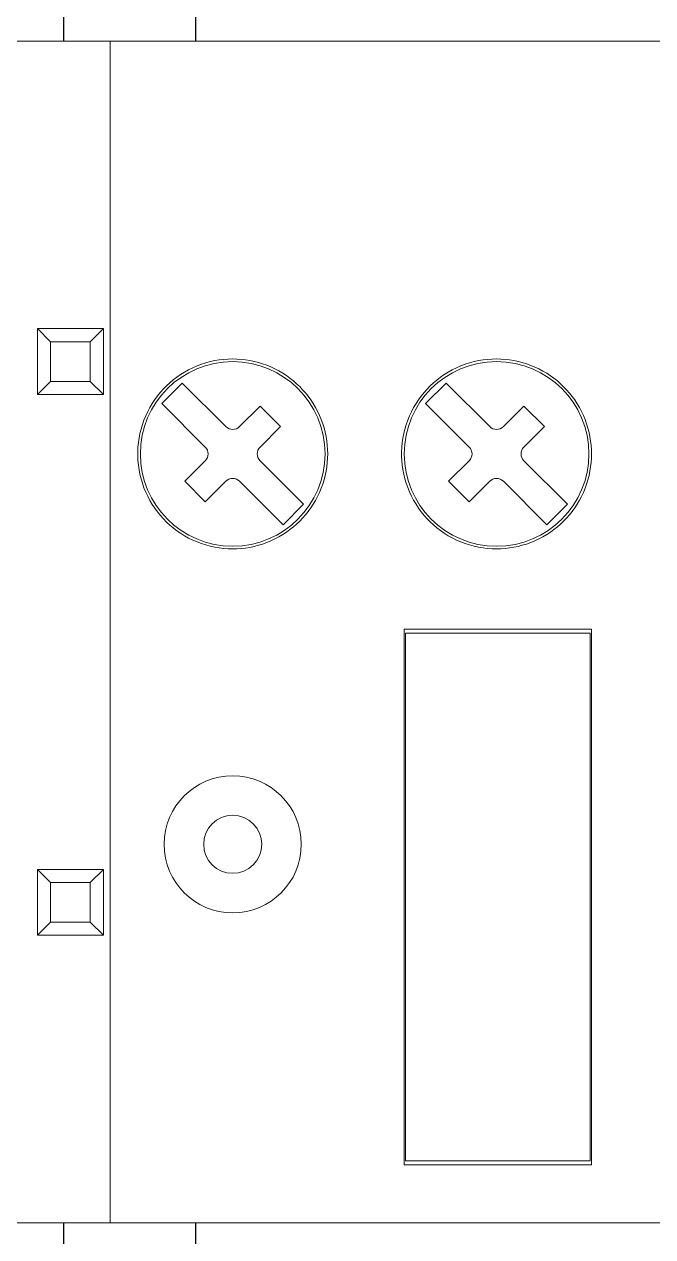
# Model space of a CAD drawing. Header units: millimetres. Extents: x 0 to 69574, y -5 to 41746.
# Drawn here: x 45426.5 to 45450.32, y 20274.33 to 20320.29 of the extents above; entities that cross this region are included whole.
import ezdxf

# ---------------------------------------------------------------- set-up
doc = ezdxf.new("R2010")
doc.units = ezdxf.units.MM
doc.set_wipeout_variables(frame=1)
doc.layers.add('000-PI-Oprema', color=30, linetype='Continuous', lineweight=5)
doc.layers.add('004-PI-DIN Šina', color=3, linetype='Continuous')

# ---------------------------------------------------------------- blocks, each defined once
blk = doc.blocks.new('3RW4026-1BB14')
blk.add_wipeout([(45618.425, 37573.123), (45663.225, 37573.123), (45663.225, 37448.123), (45618.425, 37448.123)]).dxf.layer = '000-PI-Oprema'
at = {"layer": '000-PI-Oprema'}
for p, q in [((45618.425, 37448.123), (45618.425, 37542.623)), ((45663.225, 37448.123), (45663.225, 37542.623)), ((45629.825, 37528.623), (45629.325, 37529.123)), ((45629.325, 37529.123), (45631.825, 37529.123)), ((45629.325, 37526.623), (45629.325, 37529.123)), ((45631.325, 37528.623), (45631.825, 37529.123)), ((45631.825, 37526.623), (45631.825, 37529.123)), ((45650.325, 37528.623), (45649.825, 37529.123)), ((45649.825, 37529.123), (45652.325, 37529.123)), ((45649.825, 37526.623), (45649.825, 37529.123)), ((45651.825, 37528.623), (45652.325, 37529.123)), ((45652.325, 37526.623), (45652.325, 37529.123)), ((45629.825, 37528.623), (45631.325, 37528.623)), ((45629.825, 37527.123), (45629.825, 37528.623)), ((45631.325, 37527.123), (45631.325, 37528.623)), ((45650.325, 37528.623), (45651.825, 37528.623)), ((45650.325, 37527.123), (45650.325, 37528.623)), ((45651.825, 37527.123), (45651.825, 37528.623)), ((45629.325, 37526.623), (45629.825, 37527.123)), ((45629.825, 37527.123), (45631.325, 37527.123)), ((45631.825, 37526.623), (45631.325, 37527.123)), ((45649.825, 37526.623), (45650.325, 37527.123)), ((45650.325, 37527.123), (45651.825, 37527.123)), ((45652.325, 37526.623), (45651.825, 37527.123)), ((45618.425, 37526.373), (45663.225, 37526.373)), ((45629.325, 37526.623), (45631.825, 37526.623)), ((45649.825, 37526.623), (45652.325, 37526.623)), ((45647.32, 37525.314), (45647.49, 37525.322)), ((45647.49, 37525.322), (45647.659, 37525.322)), ((45647.829, 37525.314), (45647.659, 37525.322)), ((45645.659, 37524.771), (45645.811, 37524.862)), ((45645.811, 37524.862), (45645.968, 37524.945)), ((45645.968, 37524.945), (45646.129, 37525.02)), ((45646.129, 37525.02), (45646.293, 37525.087)), ((45646.293, 37525.087), (45646.461, 37525.147)), ((45646.461, 37525.147), (45646.631, 37525.197)), ((45646.631, 37525.197), (45646.803, 37525.24)), ((45646.803, 37525.24), (45646.975, 37525.273)), ((45646.975, 37525.273), (45647.148, 37525.298)), ((45647.148, 37525.298), (45647.32, 37525.314)), ((45648.001, 37525.298), (45647.829, 37525.314)), ((45648.174, 37525.273), (45648.001, 37525.298)), ((45648.346, 37525.24), (45648.174, 37525.273)), ((45648.518, 37525.197), (45648.346, 37525.24)), ((45648.688, 37525.147), (45648.518, 37525.197)), ((45648.856, 37525.087), (45648.688, 37525.147)), ((45649.021, 37525.02), (45648.856, 37525.087)), ((45649.181, 37524.945), (45649.021, 37525.02)), ((45649.338, 37524.862), (45649.181, 37524.945)), ((45649.49, 37524.771), (45649.338, 37524.862)), ((45645.113, 37524.35), (45645.239, 37524.463)), ((45645.239, 37524.463), (45645.373, 37524.572)), ((45645.373, 37524.572), (45645.513, 37524.675)), ((45645.513, 37524.675), (45645.659, 37524.771)), ((45647.834, 37522.76), (45649.484, 37524.41)), ((45650.262, 37523.632), (45649.484, 37524.41)), ((45649.636, 37524.675), (45649.49, 37524.771)), ((45649.776, 37524.572), (45649.636, 37524.675)), ((45649.91, 37524.463), (45649.776, 37524.572)), ((45650.036, 37524.35), (45649.91, 37524.463)), ((45644.663, 37523.841), (45644.768, 37523.978)), ((45644.768, 37523.978), (45644.878, 37524.109)), ((45644.878, 37524.109), (45644.993, 37524.233)), ((45644.993, 37524.233), (45645.113, 37524.35)), ((45650.156, 37524.233), (45650.036, 37524.35)), ((45650.271, 37524.109), (45650.156, 37524.233)), ((45650.381, 37523.978), (45650.271, 37524.109)), ((45650.486, 37523.841), (45650.381, 37523.978)), ((45644.386, 37523.395), (45644.472, 37523.549)), ((45644.472, 37523.549), (45644.564, 37523.697)), ((45644.564, 37523.697), (45644.663, 37523.841)), ((45645.76, 37522.76), (45646.537, 37523.538)), ((45647.315, 37522.76), (45646.537, 37523.538)), ((45648.612, 37521.983), (45650.262, 37523.632)), ((45650.585, 37523.697), (45650.486, 37523.841)), ((45650.677, 37523.549), (45650.585, 37523.697)), ((45650.763, 37523.395), (45650.677, 37523.549)), ((45644.176, 37522.91), (45644.238, 37523.075)), ((45644.238, 37523.075), (45644.308, 37523.237)), ((45644.308, 37523.237), (45644.386, 37523.395)), ((45650.841, 37523.237), (45650.763, 37523.395)), ((45650.911, 37523.075), (45650.841, 37523.237)), ((45650.973, 37522.91), (45650.911, 37523.075)), ((45644.039, 37522.402), (45644.076, 37522.572)), ((45644.076, 37522.572), (45644.122, 37522.742)), ((45644.122, 37522.742), (45644.176, 37522.91)), ((45646.537, 37521.983), (45645.76, 37522.76)), ((45651.027, 37522.742), (45650.973, 37522.91)), ((45651.073, 37522.572), (45651.027, 37522.742)), ((45651.11, 37522.402), (45651.073, 37522.572)), ((45643.99, 37522.06), (45644.01, 37522.231)), ((45644.01, 37522.231), (45644.039, 37522.402)), ((45651.139, 37522.231), (45651.11, 37522.402)), ((45651.159, 37522.06), (45651.139, 37522.231)), ((45643.975, 37521.723), (45643.978, 37521.891)), ((45643.978, 37521.564), (45643.975, 37521.723)), ((45643.978, 37521.891), (45643.99, 37522.06)), ((45651.171, 37521.891), (45651.159, 37522.06)), ((45651.175, 37521.723), (45651.171, 37521.891)), ((45651.171, 37521.564), (45651.175, 37521.723)), ((45643.989, 37521.402), (45643.978, 37521.564)), ((45644.007, 37521.239), (45643.989, 37521.402)), ((45644.033, 37521.076), (45644.007, 37521.239)), ((45644.888, 37519.814), (45646.537, 37521.464)), ((45649.389, 37520.686), (45648.612, 37521.464)), ((45651.116, 37521.076), (45651.142, 37521.239)), ((45651.142, 37521.239), (45651.16, 37521.402)), ((45651.16, 37521.402), (45651.171, 37521.564)), ((45644.067, 37520.913), (45644.033, 37521.076)), ((45644.109, 37520.75), (45644.067, 37520.913)), ((45644.158, 37520.589), (45644.109, 37520.75)), ((45650.991, 37520.589), (45651.04, 37520.75)), ((45651.04, 37520.75), (45651.082, 37520.913)), ((45651.082, 37520.913), (45651.116, 37521.076)), ((45644.215, 37520.43), (45644.158, 37520.589)), ((45644.279, 37520.274), (45644.215, 37520.43)), ((45644.351, 37520.121), (45644.279, 37520.274)), ((45645.665, 37519.036), (45647.315, 37520.686)), ((45648.612, 37519.908), (45647.834, 37520.686)), ((45648.612, 37519.908), (45649.389, 37520.686)), ((45650.798, 37520.121), (45650.87, 37520.274)), ((45650.87, 37520.274), (45650.934, 37520.43)), ((45650.934, 37520.43), (45650.991, 37520.589)), ((45644.429, 37519.972), (45644.351, 37520.121)), ((45644.514, 37519.827), (45644.429, 37519.972)), ((45644.606, 37519.687), (45644.514, 37519.827)), ((45645.665, 37519.036), (45644.888, 37519.814)), ((45650.543, 37519.687), (45650.635, 37519.827)), ((45650.635, 37519.827), (45650.72, 37519.972)), ((45650.72, 37519.972), (45650.798, 37520.121)), ((45644.703, 37519.552), (45644.606, 37519.687)), ((45644.805, 37519.423), (45644.703, 37519.552)), ((45644.912, 37519.3), (45644.805, 37519.423)), ((45650.237, 37519.3), (45650.344, 37519.423)), ((45650.344, 37519.423), (45650.446, 37519.552)), ((45650.446, 37519.552), (45650.543, 37519.687)), ((45645.023, 37519.183), (45644.912, 37519.3)), ((45645.139, 37519.072), (45645.023, 37519.183)), ((45645.262, 37518.965), (45645.139, 37519.072)), ((45645.39, 37518.862), (45645.262, 37518.965)), ((45649.759, 37518.862), (45649.887, 37518.965)), ((45649.887, 37518.965), (45650.01, 37519.072)), ((45650.01, 37519.072), (45650.126, 37519.183)), ((45650.126, 37519.183), (45650.237, 37519.3)), ((45645.525, 37518.764), (45645.39, 37518.862)), ((45645.665, 37518.671), (45645.525, 37518.764)), ((45645.81, 37518.585), (45645.665, 37518.671)), ((45645.96, 37518.506), (45645.81, 37518.585)), ((45646.113, 37518.433), (45645.96, 37518.506)), ((45646.27, 37518.368), (45646.113, 37518.433)), ((45648.879, 37518.368), (45649.036, 37518.433)), ((45649.036, 37518.433), (45649.189, 37518.506)), ((45649.189, 37518.506), (45649.339, 37518.585)), ((45649.339, 37518.585), (45649.484, 37518.671)), ((45649.484, 37518.671), (45649.624, 37518.764)), ((45649.624, 37518.764), (45649.759, 37518.862)), ((45646.43, 37518.31), (45646.27, 37518.368)), ((45646.592, 37518.26), (45646.43, 37518.31)), ((45646.756, 37518.218), (45646.592, 37518.26)), ((45646.92, 37518.183), (45646.756, 37518.218)), ((45647.085, 37518.157), (45646.92, 37518.183)), ((45647.25, 37518.138), (45647.085, 37518.157)), ((45647.413, 37518.127), (45647.25, 37518.138)), ((45647.575, 37518.123), (45647.413, 37518.127)), ((45647.575, 37518.123), (45647.736, 37518.127)), ((45647.736, 37518.127), (45647.899, 37518.138)), ((45647.899, 37518.138), (45648.064, 37518.157)), ((45648.064, 37518.157), (45648.229, 37518.183)), ((45648.229, 37518.183), (45648.393, 37518.218)), ((45648.393, 37518.218), (45648.557, 37518.26)), ((45648.557, 37518.26), (45648.719, 37518.31)), ((45648.719, 37518.31), (45648.879, 37518.368)), ((45620.625, 37515.223), (45640.925, 37515.223)), ((45620.625, 37508.123), (45620.625, 37515.223)), ((45640.925, 37508.123), (45640.925, 37515.223)), ((45646.635, 37515.199), (45646.806, 37515.24)), ((45646.806, 37515.24), (45646.978, 37515.274)), ((45646.978, 37515.274), (45647.15, 37515.298)), ((45647.15, 37515.298), (45647.321, 37515.314)), ((45647.321, 37515.314), (45647.491, 37515.322)), ((45647.491, 37515.322), (45647.658, 37515.322)), ((45647.828, 37515.314), (45647.658, 37515.322)), ((45647.999, 37515.298), (45647.828, 37515.314)), ((45648.171, 37515.274), (45647.999, 37515.298)), ((45648.343, 37515.24), (45648.171, 37515.274)), ((45648.514, 37515.199), (45648.343, 37515.24)), ((45620.775, 37515.173), (45640.775, 37515.173)), ((45620.775, 37508.173), (45620.775, 37515.173)), ((45640.775, 37508.173), (45640.775, 37515.173)), ((45645.519, 37514.679), (45645.665, 37514.775)), ((45645.665, 37514.775), (45645.817, 37514.865)), ((45645.817, 37514.865), (45645.973, 37514.948)), ((45645.973, 37514.948), (45646.134, 37515.023)), ((45646.134, 37515.023), (45646.298, 37515.089)), ((45646.298, 37515.089), (45646.466, 37515.148)), ((45646.466, 37515.148), (45646.635, 37515.199)), ((45648.683, 37515.148), (45648.514, 37515.199)), ((45648.851, 37515.089), (45648.683, 37515.148)), ((45649.015, 37515.023), (45648.851, 37515.089)), ((45649.176, 37514.948), (45649.015, 37515.023)), ((45649.332, 37514.865), (45649.176, 37514.948)), ((45649.484, 37514.775), (45649.332, 37514.865)), ((45649.63, 37514.679), (45649.484, 37514.775)), ((45644.998, 37514.238), (45645.118, 37514.355)), ((45645.118, 37514.355), (45645.245, 37514.468)), ((45645.245, 37514.468), (45645.379, 37514.576)), ((45645.379, 37514.576), (45645.519, 37514.679)), ((45647.834, 37512.76), (45649.484, 37514.41)), ((45650.262, 37513.632), (45649.484, 37514.41)), ((45649.77, 37514.576), (45649.63, 37514.679)), ((45649.904, 37514.468), (45649.77, 37514.576)), ((45650.031, 37514.355), (45649.904, 37514.468)), ((45650.151, 37514.238), (45650.031, 37514.355)), ((45644.568, 37513.703), (45644.667, 37513.847)), ((45644.667, 37513.847), (45644.773, 37513.984)), ((45644.773, 37513.984), (45644.883, 37514.114)), ((45644.883, 37514.114), (45644.998, 37514.238)), ((45650.266, 37514.114), (45650.151, 37514.238)), ((45650.376, 37513.984), (45650.266, 37514.114)), ((45650.482, 37513.847), (45650.376, 37513.984)), ((45650.581, 37513.703), (45650.482, 37513.847)), ((45644.31, 37513.242), (45644.389, 37513.4)), ((45644.389, 37513.4), (45644.475, 37513.554)), ((45644.475, 37513.554), (45644.568, 37513.703)), ((45645.76, 37512.76), (45646.537, 37513.538)), ((45647.315, 37512.76), (45646.537, 37513.538)), ((45648.612, 37511.983), (45650.262, 37513.632)), ((45650.674, 37513.554), (45650.581, 37513.703)), ((45650.76, 37513.4), (45650.674, 37513.554)), ((45650.839, 37513.242), (45650.76, 37513.4)), ((45644.123, 37512.746), (45644.177, 37512.914)), ((45644.177, 37512.914), (45644.24, 37513.079)), ((45644.24, 37513.079), (45644.31, 37513.242)), ((45650.909, 37513.079), (45650.839, 37513.242)), ((45650.972, 37512.914), (45650.909, 37513.079)), ((45651.026, 37512.746), (45650.972, 37512.914)), ((45644.04, 37512.404), (45644.077, 37512.576)), ((45644.077, 37512.576), (45644.123, 37512.746)), ((45646.537, 37511.983), (45645.76, 37512.76)), ((45651.072, 37512.576), (45651.026, 37512.746)), ((45651.11, 37512.404), (45651.072, 37512.576)), ((45643.978, 37511.891), (45643.99, 37512.061)), ((45643.99, 37512.061), (45644.011, 37512.233)), ((45644.011, 37512.233), (45644.04, 37512.404)), ((45651.138, 37512.233), (45651.11, 37512.404)), ((45651.159, 37512.061), (45651.138, 37512.233)), ((45651.171, 37511.891), (45651.159, 37512.061)), ((45643.975, 37511.723), (45643.978, 37511.891)), ((45643.978, 37511.563), (45643.975, 37511.723)), ((45643.989, 37511.4), (45643.978, 37511.563)), ((45651.16, 37511.4), (45651.171, 37511.563)), ((45651.175, 37511.723), (45651.171, 37511.891)), ((45651.171, 37511.563), (45651.175, 37511.723)), ((45644.008, 37511.237), (45643.989, 37511.4)), ((45644.034, 37511.073), (45644.008, 37511.237)), ((45644.068, 37510.909), (45644.034, 37511.073)), ((45644.888, 37509.814), (45646.537, 37511.464)), ((45649.389, 37510.686), (45648.612, 37511.464)), ((45651.081, 37510.909), (45651.115, 37511.073)), ((45651.115, 37511.073), (45651.141, 37511.237)), ((45651.141, 37511.237), (45651.16, 37511.4)), ((45644.11, 37510.746), (45644.068, 37510.909)), ((45644.159, 37510.585), (45644.11, 37510.746)), ((45645.665, 37509.036), (45647.315, 37510.686)), ((45648.612, 37509.908), (45647.834, 37510.686)), ((45648.612, 37509.908), (45649.389, 37510.686)), ((45650.99, 37510.585), (45651.039, 37510.746)), ((45651.039, 37510.746), (45651.081, 37510.909)), ((45644.217, 37510.425), (45644.159, 37510.585)), ((45644.281, 37510.269), (45644.217, 37510.425)), ((45644.353, 37510.116), (45644.281, 37510.269)), ((45650.796, 37510.116), (45650.868, 37510.269)), ((45650.868, 37510.269), (45650.932, 37510.425)), ((45650.932, 37510.425), (45650.99, 37510.585)), ((45644.432, 37509.966), (45644.353, 37510.116)), ((45644.518, 37509.821), (45644.432, 37509.966)), ((45644.61, 37509.681), (45644.518, 37509.821)), ((45645.665, 37509.036), (45644.888, 37509.814)), ((45650.539, 37509.681), (45650.631, 37509.821)), ((45650.631, 37509.821), (45650.717, 37509.966)), ((45650.717, 37509.966), (45650.796, 37510.116)), ((45644.707, 37509.547), (45644.61, 37509.681)), ((45644.81, 37509.418), (45644.707, 37509.547)), ((45644.917, 37509.295), (45644.81, 37509.418)), ((45645.028, 37509.179), (45644.917, 37509.295)), ((45650.121, 37509.179), (45650.232, 37509.295)), ((45650.232, 37509.295), (45650.339, 37509.418)), ((45650.339, 37509.418), (45650.442, 37509.547)), ((45650.442, 37509.547), (45650.539, 37509.681)), ((45645.144, 37509.068), (45645.028, 37509.179)), ((45645.267, 37508.96), (45645.144, 37509.068)), ((45645.396, 37508.858), (45645.267, 37508.96)), ((45645.53, 37508.76), (45645.396, 37508.858)), ((45649.619, 37508.76), (45649.753, 37508.858)), ((45649.753, 37508.858), (45649.882, 37508.96)), ((45649.882, 37508.96), (45650.005, 37509.068)), ((45650.005, 37509.068), (45650.121, 37509.179)), ((45645.67, 37508.668), (45645.53, 37508.76)), ((45645.815, 37508.582), (45645.67, 37508.668)), ((45645.965, 37508.503), (45645.815, 37508.582)), ((45646.118, 37508.431), (45645.965, 37508.503)), ((45646.275, 37508.366), (45646.118, 37508.431)), ((45646.434, 37508.309), (45646.275, 37508.366)), ((45648.715, 37508.309), (45648.874, 37508.366)), ((45648.874, 37508.366), (45649.031, 37508.431)), ((45649.031, 37508.431), (45649.184, 37508.503)), ((45649.184, 37508.503), (45649.334, 37508.582)), ((45649.334, 37508.582), (45649.479, 37508.668)), ((45649.479, 37508.668), (45649.619, 37508.76)), ((45620.625, 37508.123), (45640.925, 37508.123)), ((45620.775, 37508.173), (45640.775, 37508.173)), ((45646.596, 37508.259), (45646.434, 37508.309)), ((45646.759, 37508.217), (45646.596, 37508.259)), ((45646.923, 37508.183), (45646.759, 37508.217)), ((45647.087, 37508.156), (45646.923, 37508.183)), ((45647.251, 37508.138), (45647.087, 37508.156)), ((45647.414, 37508.127), (45647.251, 37508.138)), ((45647.575, 37508.123), (45647.414, 37508.127)), ((45647.575, 37508.123), (45647.735, 37508.127)), ((45647.735, 37508.127), (45647.898, 37508.138)), ((45647.898, 37508.138), (45648.062, 37508.156)), ((45648.062, 37508.156), (45648.226, 37508.183)), ((45648.226, 37508.183), (45648.39, 37508.217)), ((45648.39, 37508.217), (45648.553, 37508.259)), ((45648.553, 37508.259), (45648.715, 37508.309))]:
    blk.add_line(p, q, dxfattribs=at)
for centre, radius in [((45647.575, 37521.723), 3.5), ((45632.775, 37521.723), 2.6), ((45632.775, 37521.723), 1.1), ((45647.575, 37511.723), 3.5)]:
    blk.add_circle(centre, radius, dxfattribs=at)
for centre, start, end in [((45647.575, 37523.02), 225, 315), ((45646.278, 37521.723), 315, 45), ((45648.871, 37521.723), 135, 225), ((45647.575, 37520.427), 45, 135), ((45647.575, 37513.02), 225, 315), ((45646.278, 37511.723), 315, 45), ((45648.871, 37511.723), 135, 225), ((45647.575, 37510.427), 45, 135)]:
    blk.add_arc(centre, 0.367, start, end, dxfattribs=at)
blk = doc.blocks.new('*U581')
at = {"layer": '004-PI-DIN Šina'}
blk.add_lwpolyline([(220, -17.5), (220, 17.5), (0, 17.5), (0, -17.5)], close=True, dxfattribs=at)
blk.add_lwpolyline([(0, -12.5), (220, -12.5)], dxfattribs=at)

msp = doc.modelspace()

# ---------------------------------------------------------------- block references
at = {"rotation": 270}
msp.add_blockref('*U581', (45445.483, 20439.404), dxfattribs=at)

# ---------------------------------------------------------------- next in the draw order: block references
at = {"layer": '000-PI-Oprema', "rotation": 90}
msp.add_blockref('3RW4026-1BB14', (82956.118, -25343.571), dxfattribs=at)

doc.saveas('drawing.dxf')
